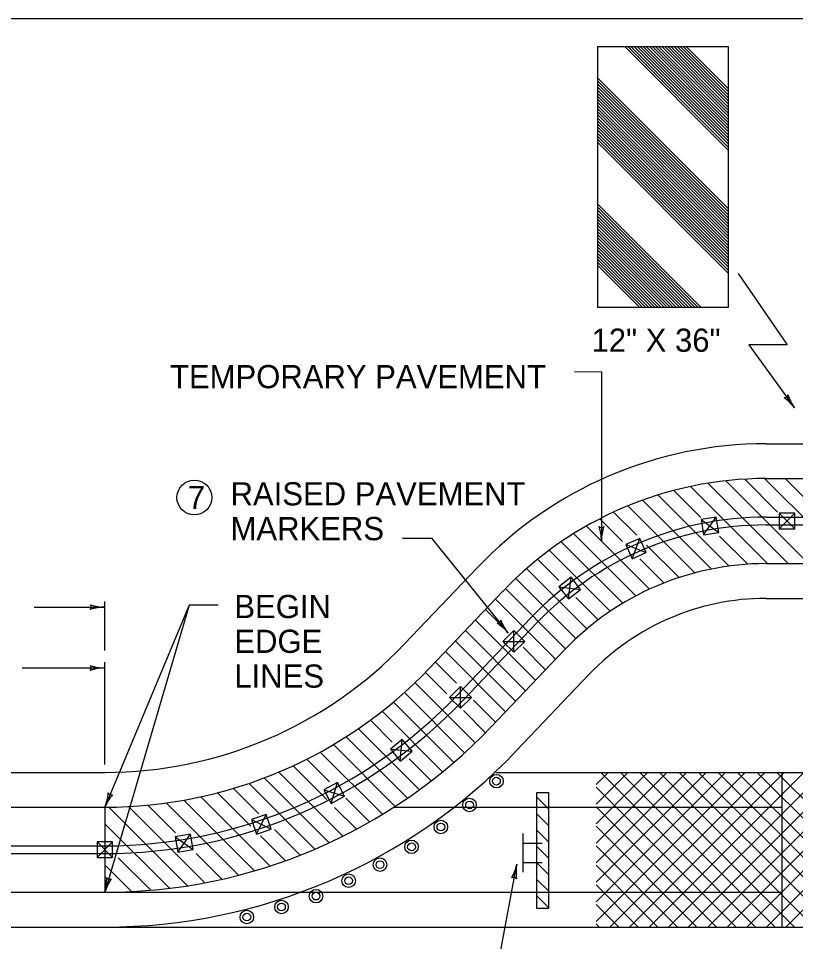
# Model space of a CAD drawing. Extents: x 1002 to 1035.5, y 1000.5 to 1021.5.
# Drawn here: x 1013.76 to 1020.45, y 1013.54 to 1021.5 of the extents above; entities that cross this region are included whole.
import ezdxf

# ---------------------------------------------------------------- set-up
doc = ezdxf.new("R2010")
doc.units = 0
doc.layers.add('Level 1', color=7, linetype='Continuous')
doc.layers.add('Level 10', color=7, linetype='Continuous')

msp = doc.modelspace()

# ---------------------------------------------------------------- linework, layer by layer
at = {"layer": 'Level 1'}
for p, q in [((1018.7493, 1021.2571), (1019.8743, 1021.2571)), ((1018.7493, 1019.0071), (1018.7493, 1021.2571)), ((1019.8743, 1020.3652), (1018.9823, 1021.2571)), ((1019.8743, 1020.3917), (1019.0088, 1021.2571)), ((1019.8743, 1020.4182), (1019.0354, 1021.2571)), ((1019.8743, 1020.4447), (1019.0619, 1021.2571)), ((1019.8743, 1020.4713), (1019.0884, 1021.2571)), ((1019.8743, 1020.4978), (1019.1149, 1021.2571)), ((1019.8743, 1020.5243), (1019.1414, 1021.2571)), ((1019.8743, 1020.5508), (1019.168, 1021.2571)), ((1019.8743, 1020.5773), (1019.1945, 1021.2571)), ((1019.8743, 1020.6038), (1019.221, 1021.2571)), ((1019.8743, 1020.6303), (1019.2475, 1021.2571)), ((1019.8743, 1020.6568), (1019.274, 1021.2571)), ((1019.8743, 1020.6833), (1019.3006, 1021.2571)), ((1019.8743, 1020.7099), (1019.3271, 1021.2571)), ((1019.8743, 1020.7364), (1019.3536, 1021.2571)), ((1019.8743, 1020.7629), (1019.3801, 1021.2571)), ((1019.8743, 1020.7894), (1019.4066, 1021.2571)), ((1019.8743, 1020.8159), (1019.4332, 1021.2571)), ((1019.8743, 1020.8424), (1019.4597, 1021.2571)), ((1019.8743, 1020.869), (1019.4862, 1021.2571)), ((1019.8743, 1020.8955), (1019.5127, 1021.2571)), ((1019.8743, 1021.2571), (1019.8743, 1019.0071)), ((1019.8743, 1019.8613), (1018.7493, 1020.9863)), ((1019.8743, 1019.8348), (1018.7493, 1020.9598)), ((1019.8743, 1019.8083), (1018.7493, 1020.9333)), ((1019.8743, 1019.8613), (1018.7625, 1020.9731)), ((1019.8743, 1019.7818), (1018.7493, 1020.9068)), ((1019.8743, 1019.7553), (1018.7493, 1020.8803)), ((1019.8743, 1019.7288), (1018.7493, 1020.8538)), ((1019.8743, 1019.7023), (1018.7493, 1020.8273)), ((1019.8743, 1019.6758), (1018.7493, 1020.8008)), ((1019.8743, 1019.6493), (1018.7493, 1020.7743)), ((1019.8743, 1019.6227), (1018.7493, 1020.7477)), ((1019.8743, 1019.5962), (1018.7493, 1020.7212)), ((1019.8743, 1019.5697), (1018.7493, 1020.6947)), ((1019.8743, 1019.5432), (1018.7493, 1020.6682)), ((1019.8743, 1019.5167), (1018.7493, 1020.6417)), ((1019.8743, 1019.4901), (1018.7493, 1020.6151)), ((1019.8743, 1019.4636), (1018.7493, 1020.5886)), ((1019.8743, 1019.4371), (1018.7493, 1020.5621)), ((1019.8743, 1019.4106), (1018.7493, 1020.5356)), ((1019.8743, 1019.3841), (1018.7493, 1020.5091)), ((1019.8743, 1019.3575), (1018.7493, 1020.4825)), ((1019.8743, 1019.331), (1018.7493, 1020.456)), ((1019.8743, 1019.3045), (1018.7493, 1020.4295)), ((1019.6413, 1019.0071), (1018.7493, 1019.8992)), ((1019.6148, 1019.0071), (1018.7493, 1019.8727)), ((1019.5883, 1019.0071), (1018.7493, 1019.8462)), ((1019.5618, 1019.0071), (1018.7493, 1019.8196)), ((1019.5353, 1019.0071), (1018.7493, 1019.7931)), ((1019.5088, 1019.0071), (1018.7493, 1019.7666)), ((1019.4823, 1019.0071), (1018.7493, 1019.7401)), ((1019.4558, 1019.0071), (1018.7493, 1019.7136)), ((1019.4293, 1019.0071), (1018.7493, 1019.687)), ((1019.4028, 1019.0071), (1018.7493, 1019.6605)), ((1019.3762, 1019.0071), (1018.7493, 1019.634)), ((1019.3497, 1019.0071), (1018.7493, 1019.6075)), ((1019.3232, 1019.0071), (1018.7493, 1019.5809)), ((1019.2967, 1019.0071), (1018.7493, 1019.5544)), ((1019.2701, 1019.0071), (1018.7493, 1019.5279)), ((1019.2436, 1019.0071), (1018.7493, 1019.5014)), ((1019.2171, 1019.0071), (1018.7493, 1019.4749)), ((1019.1906, 1019.0071), (1018.7493, 1019.4484)), ((1019.1641, 1019.0071), (1018.7493, 1019.4218)), ((1019.1375, 1019.0071), (1018.7493, 1019.3953)), ((1019.111, 1019.0071), (1018.7493, 1019.3688)), ((1019.9591, 1019.3014), (1020.3813, 1018.6872)), ((1019.8743, 1019.0071), (1018.7493, 1019.0071)), ((1020.2001, 1017.8333), (1020.7017, 1017.8333)), ((1020.3901, 1016.8), (1019.6973, 1017.4928)), ((1020.5668, 1016.8), (1019.8527, 1017.5141)), ((1020.2997, 1017.2439), (1020.0157, 1017.5279)), ((1020.9204, 1016.8), (1020.1871, 1017.5333)), ((1020.2001, 1017.5333), (1022.4573, 1017.5333)), ((1021.0971, 1016.8), (1020.3638, 1017.5333)), ((1019.638, 1017.1986), (1019.4056, 1017.431)), ((1020.2133, 1016.8), (1019.5484, 1017.4648)), ((1019.7295, 1016.7534), (1019.1358, 1017.3471)), ((1019.881, 1016.7788), (1019.2682, 1017.3916)), ((1019.5861, 1016.7202), (1019.0083, 1017.2979)), ((1018.9633, 1016.9893), (1018.7664, 1017.1862)), ((1019.0849, 1017.0445), (1018.8853, 1017.2442)), ((1019.6394, 1017.1795), (1019.792, 1017.0687)), ((1020.2001, 1017.2), (1022.4573, 1017.2)), ((1020.3138, 1017.2334), (1020.4472, 1017.1001)), ((1019.196, 1016.5799), (1018.6518, 1017.1241)), ((1019.7162, 1017.1241), (1019.7162, 1017.1241)), ((1019.7162, 1017.1241), (1019.7162, 1017.1241)), ((1019.7162, 1017.1241), (1019.7162, 1017.1241)), ((1019.7162, 1017.1241), (1019.7162, 1017.1241)), ((1019.7162, 1017.1241), (1019.7162, 1017.1241)), ((1019.7162, 1017.1241), (1019.7162, 1017.1241)), ((1019.7162, 1017.1241), (1019.7162, 1017.1241)), ((1020.2001, 1017.1333), (1022.4573, 1017.1333)), ((1020.381, 1017.1667), (1020.381, 1017.1667)), ((1020.381, 1017.1667), (1020.381, 1017.1667)), ((1020.381, 1017.1667), (1020.381, 1017.1667)), ((1020.381, 1017.1667), (1020.381, 1017.1667)), ((1020.381, 1017.1667), (1020.381, 1017.1667)), ((1020.381, 1017.1667), (1020.381, 1017.1667)), ((1020.381, 1017.1667), (1020.381, 1017.1667)), ((1020.381, 1017.1667), (1020.381, 1017.1667)), ((1020.381, 1017.1667), (1020.381, 1017.1667)), ((1017.0654, 1017.02), (1017.3154, 1017.02)), ((1017.3154, 1017.02), (1017.9769, 1016.201)), ((1019.0777, 1016.5214), (1018.541, 1017.0581)), ((1020.0418, 1016.7948), (1019.7998, 1017.0368)), ((1018.9647, 1016.4576), (1018.434, 1016.9883)), ((1018.9916, 1016.9635), (1019.1677, 1016.8959)), ((1019.4497, 1016.6798), (1019.1692, 1016.9603)), ((1018.8568, 1016.3888), (1018.3308, 1016.9148)), ((1019.0801, 1016.9298), (1019.0801, 1016.9298)), ((1019.0801, 1016.9298), (1019.0801, 1016.9298)), ((1019.0801, 1016.9298), (1019.0801, 1016.9298)), ((1019.0801, 1016.9298), (1019.0801, 1016.9298)), ((1019.0801, 1016.9298), (1019.0801, 1016.9298)), ((1019.0801, 1016.9298), (1019.0801, 1016.9298)), ((1018.415, 1016.6537), (1018.2313, 1016.8375)), ((1019.3198, 1016.6328), (1019.1118, 1016.8408)), ((1020.2001, 1016.8), (1022.4573, 1016.8)), ((1017.7139, 1016.7678), (1017.0844, 1016.1069)), ((1018.6553, 1016.2367), (1018.1352, 1016.7568)), ((1018.5616, 1016.1537), (1018.0428, 1016.6724)), ((1017.9311, 1016.5609), (1017.3017, 1015.9)), ((1018.4724, 1016.066), (1017.9538, 1016.5846)), ((1018.4148, 1016.6008), (1018.6019, 1016.5778)), ((1018.5088, 1016.5896), (1018.5088, 1016.5896)), ((1018.5088, 1016.5896), (1018.5088, 1016.5896)), ((1018.5088, 1016.5896), (1018.5088, 1016.5896)), ((1018.5088, 1016.5896), (1018.5088, 1016.5896)), ((1018.5088, 1016.5896), (1018.5088, 1016.5896)), ((1014.5017, 1016.05), (1014.5017, 1016.4745)), ((1018.3862, 1015.9754), (1017.8675, 1016.4941)), ((1018.7536, 1016.3152), (1018.5613, 1016.5073)), ((1020.2001, 1016.5), (1020.7017, 1016.5)), ((1013.8938, 1016.4245), (1014.5017, 1016.4245)), ((1015.2278, 1016.4409), (1014.5017, 1014.7)), ((1015.2278, 1016.4409), (1014.5017, 1013.9667)), ((1015.4778, 1016.4409), (1015.2278, 1016.4409)), ((1017.9622, 1016.2227), (1017.7813, 1016.4037)), ((1018.1725, 1016.3311), (1017.5431, 1015.6702)), ((1018.2138, 1015.7943), (1017.695, 1016.3131)), ((1018.2208, 1016.2851), (1017.5913, 1015.6242)), ((1018.1275, 1015.7038), (1017.6088, 1016.2225)), ((1018.0413, 1015.6133), (1017.5226, 1016.132)), ((1017.9323, 1016.1297), (1018.1208, 1016.1297)), ((1018.027, 1016.1299), (1018.027, 1016.1299)), ((1018.027, 1016.1299), (1018.027, 1016.1299)), ((1018.027, 1016.1299), (1018.027, 1016.1299)), ((1018.027, 1016.1299), (1018.027, 1016.1299)), ((1018.3, 1015.8849), (1018.1063, 1016.0787)), ((1017.955, 1015.5228), (1017.4363, 1016.0414)), ((1018.4622, 1016.0552), (1017.8328, 1015.3943)), ((1013.7894, 1015.9), (1014.5017, 1015.9)), ((1014.5017, 1015.0667), (1014.5017, 1015.95)), ((1017.5314, 1015.7695), (1017.3501, 1015.9508)), ((1017.4476, 1015.6767), (1017.2636, 1015.8607)), ((1018.6794, 1015.8483), (1018.05, 1015.1874)), ((1017.6933, 1015.2541), (1017.1747, 1015.7728)), ((1017.6021, 1015.1685), (1017.0828, 1015.6878)), ((1017.5085, 1015.0854), (1016.9883, 1015.6057)), ((1017.4725, 1015.6468), (1017.661, 1015.6468)), ((1017.5672, 1015.6472), (1017.5672, 1015.6472)), ((1017.5672, 1015.6472), (1017.5672, 1015.6472)), ((1017.5672, 1015.6472), (1017.5672, 1015.6472)), ((1017.8686, 1015.4323), (1017.6778, 1015.6232)), ((1017.4124, 1015.0047), (1016.8908, 1015.5263)), ((1017.7822, 1015.3421), (1017.5917, 1015.5326)), ((1016.9791, 1015.2612), (1016.7903, 1015.45)), ((1017.2129, 1014.8507), (1016.6868, 1015.3768)), ((1017.1094, 1014.7773), (1016.5804, 1015.3063)), ((1017.0034, 1014.7065), (1016.4709, 1015.239)), ((1016.9623, 1015.1988), (1017.1503, 1015.1825)), ((1017.0568, 1015.1908), (1017.0568, 1015.1908)), ((1017.0568, 1015.1908), (1017.0568, 1015.1908)), ((1016.4375, 1014.9188), (1016.2424, 1015.114)), ((1016.8949, 1014.6383), (1016.3583, 1015.1749)), ((1017.3138, 1014.9264), (1017.1232, 1015.117)), ((1016.4135, 1014.7661), (1016.1232, 1015.0564)), ((1007.835, 1015), (1014.5017, 1015)), ((1016.4339, 1014.3922), (1015.8743, 1014.9518)), ((1016.5533, 1014.4496), (1016.0006, 1015.0023)), ((1017.8328, 1014.9731), (1017.8328, 1014.9731)), ((1017.8715, 1015), (1020.335, 1015)), ((1018.735, 1014.8945), (1018.8405, 1015)), ((1018.735, 1014.7261), (1019.0089, 1015)), ((1018.735, 1014.5576), (1019.1774, 1015)), ((1018.735, 1014.3892), (1019.3458, 1015)), ((1018.735, 1014.2208), (1019.5143, 1015)), ((1018.735, 1014.0523), (1019.6828, 1015)), ((1018.735, 1013.8838), (1019.8512, 1015)), ((1018.735, 1013.7154), (1020.0196, 1015)), ((1018.7759, 1015), (1020.1093, 1013.6667)), ((1018.8548, 1013.6667), (1020.1881, 1015)), ((1018.9444, 1015), (1020.2778, 1013.6667)), ((1019.0232, 1013.6667), (1020.3565, 1015)), ((1019.1128, 1015), (1020.4462, 1013.6667)), ((1019.1917, 1013.6667), (1020.525, 1015)), ((1019.2813, 1015), (1020.6146, 1013.6667)), ((1019.3601, 1013.6667), (1020.6934, 1015)), ((1019.4498, 1015), (1020.7831, 1013.6667)), ((1019.5285, 1013.6667), (1020.8618, 1015)), ((1019.6182, 1015), (1020.9515, 1013.6667)), ((1019.697, 1013.6667), (1021.0303, 1015)), ((1019.7867, 1015), (1021.12, 1013.6667)), ((1019.8654, 1013.6667), (1021.1988, 1015)), ((1019.9551, 1015), (1021.2884, 1013.6667)), ((1020.0338, 1013.6667), (1021.3672, 1015)), ((1020.1235, 1015), (1021.4568, 1013.6667)), ((1020.2023, 1013.6667), (1021.5356, 1015)), ((1020.292, 1015), (1021.6253, 1013.6667)), ((1020.335, 1015), (1020.335, 1013.6667)), ((1020.335, 1015), (1022.335, 1015)), ((1020.3708, 1013.6667), (1021.7041, 1015)), ((1015.8294, 1014.6432), (1015.6103, 1014.8623)), ((1016.3116, 1014.3377), (1015.7442, 1014.9051)), ((1018.735, 1014.8725), (1019.9408, 1013.6667)), ((1015.9261, 1014.1928), (1015.3293, 1014.7897)), ((1015.7588, 1014.5369), (1015.472, 1014.8238)), ((1016.3881, 1014.8508), (1016.5684, 1014.7957)), ((1016.4788, 1014.8234), (1016.4788, 1014.8234)), ((1018.2258, 1014.7849), (1018.3258, 1014.6849)), ((1018.3251, 1014.827), (1018.3258, 1014.8263)), ((1015.3638, 1014.0482), (1014.7064, 1014.7055)), ((1015.1103, 1014.4782), (1014.8709, 1014.7177)), ((1015.6524, 1014.113), (1015.0293, 1014.7362)), ((1015.7912, 1014.1511), (1015.1819, 1014.7603)), ((1016.7838, 1014.5727), (1016.5795, 1014.7769)), ((1017.6026, 1014.7727), (1017.6026, 1014.7727)), ((1018.735, 1014.7041), (1019.7724, 1013.6667)), ((1007.835, 1014.7), (1014.5017, 1014.7)), ((1014.5017, 1014.7), (1014.5017, 1013.9667)), ((1015.2131, 1014.022), (1014.5349, 1014.7002)), ((1016.6698, 1014.5098), (1016.4822, 1014.6973)), ((1016.9934, 1014.7), (1020.335, 1014.7)), ((1018.2258, 1014.6434), (1018.3258, 1014.5434)), ((1015.0578, 1014.0004), (1014.5017, 1014.5566)), ((1015.7648, 1014.5945), (1015.9343, 1014.5118)), ((1015.849, 1014.5535), (1015.849, 1014.5535)), ((1017.3603, 1014.587), (1017.3603, 1014.587)), ((1016.1863, 1014.2863), (1015.9647, 1014.5078)), ((1018.1039, 1014.4729), (1018.1039, 1014.1396)), ((1018.2258, 1014.502), (1018.3258, 1014.402)), ((1018.735, 1014.5356), (1019.6039, 1013.6667)), ((1014.4354, 1014.3999), (1014.5688, 1014.2666)), ((1015.1083, 1014.4431), (1015.2628, 1014.3349)), ((1015.1843, 1014.3888), (1015.1843, 1014.3888)), ((1016.0578, 1014.2379), (1015.843, 1014.4527)), ((1017.1071, 1014.4168), (1017.1071, 1014.4168)), ((1018.1039, 1014.3896), (1018.2706, 1014.3896)), ((1012.5017, 1014.3667), (1014.5017, 1014.3667)), ((1014.5017, 1014.3333), (1014.5017, 1014.3333)), ((1018.2258, 1014.3606), (1018.3258, 1014.2606)), ((1018.735, 1014.3672), (1019.4355, 1013.6667)), ((1012.5017, 1014.3), (1014.5017, 1014.3)), ((1014.8978, 1013.9838), (1014.6173, 1014.2643)), ((1015.51, 1014.0786), (1015.2878, 1014.3008)), ((1016.8437, 1014.2627), (1016.8437, 1014.2627)), ((1014.7323, 1013.9725), (1014.5017, 1014.2031)), ((1018.1039, 1014.2229), (1018.2706, 1014.2229)), ((1018.2258, 1014.2192), (1018.3258, 1014.1192)), ((1018.735, 1014.1987), (1019.267, 1013.6667)), ((1016.5712, 1014.1252), (1016.5712, 1014.1252)), ((1018.2258, 1014.0778), (1018.3258, 1013.9778)), ((1016.2907, 1014.005), (1016.2907, 1014.005)), ((1018.735, 1014.0303), (1019.0986, 1013.6667)), ((1007.835, 1013.9667), (1014.5017, 1013.9667)), ((1014.5017, 1013.9667), (1020.335, 1013.9667)), ((1018.2258, 1013.9363), (1018.3258, 1013.8363)), ((1016.0033, 1013.9024), (1016.0033, 1013.9024)), ((1018.735, 1013.8618), (1018.9302, 1013.6667)), ((1015.412, 1013.752), (1015.412, 1013.752)), ((1015.71, 1013.818), (1015.71, 1013.818)), ((1015.1106, 1013.7047), (1015.1106, 1013.7047)), ((1018.735, 1013.6933), (1018.7617, 1013.6667)), ((1007.835, 1013.6667), (1014.5017, 1013.6667)), ((1014.5017, 1013.6667), (1020.335, 1013.6667)), ((1014.5017, 1013.6667), (1014.5017, 1013.6667)), ((1020.335, 1013.6667), (1022.335, 1013.6667))]:
    msp.add_line(p, q, dxfattribs=at)
for points in [[(1019.8743, 1020.3652), (1018.9823, 1021.2571), (1019.5127, 1021.2571), (1019.8743, 1020.8955)], [(1018.7493, 1020.9863), (1019.8743, 1019.8613), (1019.8743, 1019.3045), (1018.7493, 1020.4295)], [(1018.7493, 1019.3688), (1018.7493, 1019.8992), (1019.6413, 1019.0071), (1019.111, 1019.0071)], [(1018.2258, 1014.827), (1018.3258, 1014.827), (1018.3258, 1013.827), (1018.2258, 1013.827)]]:
    msp.add_lwpolyline(points, close=True, dxfattribs=at)
for points in [[(1020.3813, 1018.6872), (1020.0503, 1018.6872), (1020.445, 1018.142)], [(1018.5502, 1018.4549), (1018.7819, 1018.4543), (1018.7811, 1016.9948)], [(1019.6603, 1017.0478), (1019.792, 1017.0687), (1019.7711, 1017.2003), (1019.6394, 1017.1795), (1019.6603, 1017.0478), (1019.7711, 1017.2003)], [(1020.3138, 1017.1001), (1020.4472, 1017.1001), (1020.4472, 1017.2334), (1020.3138, 1017.2334), (1020.3138, 1017.1001), (1020.4472, 1017.2334)], [(1019.0458, 1016.8417), (1019.1677, 1016.8959), (1019.1134, 1017.0177), (1018.9916, 1016.9635), (1019.0458, 1016.8417), (1019.1134, 1017.0177)], [(1018.4968, 1016.4958), (1018.6019, 1016.5778), (1018.5198, 1016.6829), (1018.4148, 1016.6008), (1018.4968, 1016.4958), (1018.5198, 1016.6829)], [(1018.0266, 1016.0353), (1018.1208, 1016.1297), (1018.0266, 1016.2239), (1017.9323, 1016.1297), (1018.0266, 1016.0353), (1018.0266, 1016.2239)], [(1017.5668, 1015.5526), (1017.661, 1015.6468), (1017.5668, 1015.7412), (1017.4725, 1015.6468), (1017.5668, 1015.5526), (1017.5668, 1015.7412)], [(1017.0481, 1015.0967), (1017.1503, 1015.1825), (1017.0648, 1015.2845), (1016.9623, 1015.1988), (1017.0481, 1015.0967), (1017.0648, 1015.2845)], [(1016.4508, 1014.7331), (1016.5684, 1014.7957), (1016.5058, 1014.9134), (1016.3881, 1014.8508), (1016.4508, 1014.7331), (1016.5058, 1014.9134)], [(1015.8083, 1014.4684), (1015.9343, 1014.5118), (1015.8909, 1014.6379), (1015.7648, 1014.5945), (1015.8083, 1014.4684), (1015.8909, 1014.6379)], [(1015.1314, 1014.3118), (1015.2628, 1014.3349), (1015.2396, 1014.4662), (1015.1083, 1014.4431), (1015.1314, 1014.3118), (1015.2396, 1014.4662)], [(1014.4354, 1014.2666), (1014.5688, 1014.2666), (1014.5688, 1014.3999), (1014.4354, 1014.3999), (1014.4354, 1014.2666), (1014.5688, 1014.3999)], [(1017.9983, 1012.0003), (1017.2539, 1013.065), (1017.8388, 1013.065), (1018.0515, 1014.2096)]]:
    msp.add_lwpolyline(points, dxfattribs=at)
for centre, radius in [((1015.2733, 1017.3695), 0.15), ((1017.8765, 1014.9243), 0.0583), ((1017.8765, 1014.9243), 0.0333), ((1017.6445, 1014.7194), 0.0583), ((1017.6445, 1014.7194), 0.0333), ((1017.3975, 1014.5296), 0.0583), ((1017.3975, 1014.5296), 0.0333), ((1017.1444, 1014.3579), 0.0583), ((1017.1444, 1014.3579), 0.0333), ((1016.8733, 1014.2042), 0.0583), ((1016.8733, 1014.2042), 0.0333), ((1016.6021, 1014.0656), 0.0583), ((1016.6021, 1014.0656), 0.0333), ((1016.3219, 1013.9331), 0.0583), ((1016.3219, 1013.9331), 0.0333), ((1016.0237, 1013.8397), 0.0583), ((1016.0237, 1013.8397), 0.0333), ((1015.7254, 1013.7523), 0.0583), ((1015.7254, 1013.7523), 0.0333)]:
    msp.add_circle(centre, radius, dxfattribs=at)
for centre, radius, start, end in [((1020.3578, 1018.2624), 0.0313, 264.67999, 346.79668), ((1020.1283, 1017.9127), 0.3909, 35.90539, 54.57417), ((1020.7616, 1018.3713), 0.3909, 197.25255, 215.89928), ((1020.1283, 1017.9127), 0.3909, 35.89316, 35.90539), ((1020.2001, 1014.4), 3.4333, 90, 136.39727), ((1020.2001, 1014.4), 3.1333, 90, 136.39727), ((1020.2001, 1014.4), 2.8, 90, 136.39727), ((1020.2001, 1014.4), 2.7333, 90, 136.39727), ((1018.7815, 1017.1434), 0.0312, 228.62431, 310.74101), ((1018.3905, 1016.9959), 0.3906, 359.84971, 18.5185), ((1019.1717, 1016.9938), 0.3906, 161.19687, 179.8436), ((1018.3905, 1016.9959), 0.3906, 359.83749, 359.84971), ((1020.2001, 1014.4), 2.4, 90, 136.39727), ((1020.2001, 1014.4), 2.1, 90, 136.39727), ((1014.3531, 1016.4245), 0.0312, 318.7746, 40.89129), ((1014.5017, 1016.0339), 0.3906, 90, 108.66878), ((1014.5017, 1016.8151), 0.3906, 251.34716, 269.99389), ((1014.5017, 1016.0339), 0.3906, 89.98778, 90), ((1017.8836, 1016.3166), 0.0312, 267.70214, 349.81884), ((1018.2808, 1016.4464), 0.3906, 200.2747, 218.92143), ((1017.673, 1015.9556), 0.3906, 38.92754, 57.59633), ((1017.673, 1015.9556), 0.3906, 38.91532, 38.92754), ((1014.5017, 1018.5667), 3.5667, 270, 316.39726), ((1014.3531, 1015.9), 0.0312, 318.7746, 40.89129), ((1014.5017, 1015.5094), 0.3906, 90, 108.66878), ((1014.5017, 1016.2906), 0.3906, 251.34716, 269.99389), ((1014.5017, 1018.5667), 3.8667, 270, 316.39726), ((1014.5017, 1015.5094), 0.3906, 89.98778, 90), ((1014.5017, 1018.5667), 4.2, 270, 316.39726), ((1014.5017, 1018.5667), 4.2667, 270, 316.39726), ((1014.5017, 1018.5667), 4.6, 270, 316.39726), ((1014.5017, 1018.5667), 4.9, 270, 316.39726), ((1014.1411, 1014.8504), 0.3906, 337.35813, 356.02692), ((1014.8622, 1014.5496), 0.3906, 138.70529, 157.35202), ((1014.5589, 1014.8371), 0.0312, 206.13273, 288.24942), ((1014.1411, 1014.8504), 0.3906, 337.34591, 337.35813), ((1017.6675, 1014.281), 0.3906, 330.81744, 349.46418), ((1018.4355, 1014.1382), 0.3906, 169.47029, 188.13907), ((1018.4355, 1014.1382), 0.3906, 169.45806, 169.47029), ((1014.1269, 1014.0767), 0.3906, 343.64358, 2.31237), ((1014.8765, 1013.8567), 0.3906, 144.99074, 163.63747), ((1014.5435, 1014.1092), 0.0312, 212.41818, 294.53488), ((1018.0243, 1014.0636), 0.0312, 38.24488, 120.36158), ((1014.1269, 1014.0767), 0.3906, 343.63136, 343.64358)]:
    msp.add_arc(centre, radius, start, end, dxfattribs=at)
at = {"layer": 'Level 10'}
msp.add_line((1007, 1021.5), (1035.5, 1021.5), dxfattribs=at)

# ---------------------------------------------------------------- texts
at = {"layer": 'Level 1'}
for s, p in [('12" X 36"', (1018.6958, 1018.6261)), ('TEMPORARY PAVEMENT', (1015.0633, 1018.3122)), ('RAISED PAVEMENT ', (1015.5852, 1017.3018)), ('7', (1015.2166, 1017.2695)), ('MARKERS', (1015.5852, 1017.0018)), ('BEGIN', (1015.6178, 1016.3303)), ('EDGE', (1015.6178, 1016.0303)), ('LINES', (1015.6178, 1015.7303))]:
    msp.add_text(s, height=0.2, dxfattribs=at).set_placement(p)

doc.saveas('drawing.dxf')
